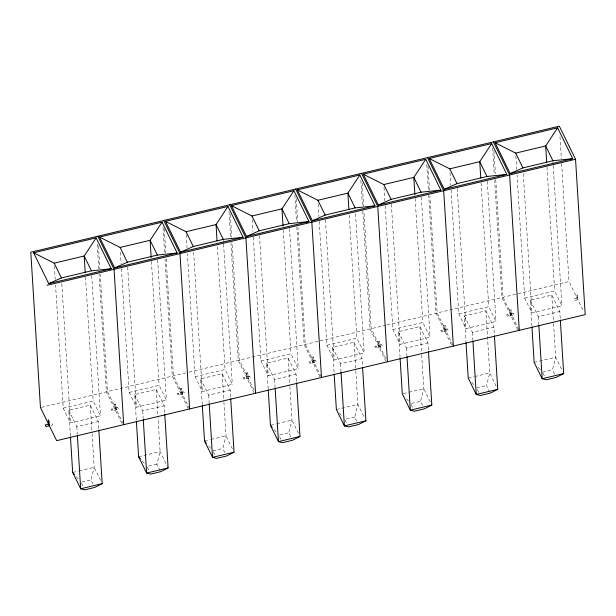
<?xml version="1.0" encoding="UTF-8"?>
<svg xmlns="http://www.w3.org/2000/svg" width="616" height="616" viewBox="0 0 616 616"><rect width="100%" height="100%" fill="white"/><g stroke="black" fill="none" stroke-linecap="round" stroke-linejoin="round"><path stroke-width="0.46" stroke-dasharray="3.08 2.31" d="M93.008 484.107L90.952 479.918L94.171 467.282L92.084 433.826M160.168 470.901L156.88 464.195L160.098 451.567L158.012 418.102M224.863 452.668L222.807 448.479L226.026 435.843L223.939 402.379M290.791 436.944L288.735 432.755L291.953 420.12L289.866 386.663M356.718 421.221L354.662 417.032L357.873 404.404L354.015 342.257L332.509 347.385L334.118 373.204M422.645 405.505L420.589 401.316L423.8 388.681L421.721 355.216M489.797 392.292L486.517 385.593L489.728 372.957L485.87 310.818L464.364 315.946L465.973 341.757M554.492 374.058L552.444 369.87L555.655 357.241L553.576 323.777M41.388 407.353L188.142 372.357M189.074 372.133L385.924 325.194M386.856 324.971L568.999 281.535L583.583 311.311M63.209 408.154L93.201 401.001L100.447 415.8L70.455 422.946L63.209 408.154L55.571 285.239M129.137 392.43L159.128 385.285L166.374 400.077L136.382 407.23L129.137 392.43L121.437 268.561M195.064 376.715L225.056 369.562L232.294 384.353L202.31 391.507L195.064 376.715L187.426 253.8M260.991 360.991L290.983 353.838L298.221 368.637L268.237 375.783L260.991 360.991L253.291 237.121M326.919 345.268L356.91 338.122L364.148 352.914L334.165 360.067L326.919 345.268L319.219 221.398M392.846 329.552L422.83 322.399L430.076 337.191L400.092 344.344L392.846 329.552L385.146 205.675M458.774 313.829L488.757 306.676L496.003 321.475L466.019 328.621L458.774 313.829L451.074 189.959M524.701 298.106L554.685 290.96L561.931 305.752L531.947 312.905L524.701 298.106L517.063 175.198M70.409 436.082L68.807 410.271L90.306 405.143L98.321 421.513L98.799 429.16M136.336 420.366L134.727 394.548L156.233 389.42L164.249 405.79L164.726 413.444M202.264 404.643L200.654 378.832L222.16 373.704L230.176 390.074L230.654 397.72M268.191 388.919L266.582 363.109L288.088 357.981L296.103 374.351L296.581 381.997M400.046 357.48L398.437 331.662L419.943 326.542L427.958 342.912L428.428 350.558M531.901 326.033L530.291 300.223L551.797 295.095L559.813 311.465L560.283 319.111M51.043 425.371L52.722 424.971L51.913 423.315M68.807 410.271L76.823 426.642L98.321 421.513M134.727 394.548L142.75 410.918L164.249 405.79M200.654 378.832L208.678 395.195L230.176 390.074M266.582 363.109L274.597 379.479L296.103 374.351M332.509 347.385L340.525 363.756L362.031 358.627L362.501 366.281M398.437 331.662L406.452 348.032L427.958 342.912M464.364 315.946L472.38 332.317L493.886 327.188L494.355 334.835M530.291 300.223L538.307 316.593L559.813 311.465M72.665 472.41L78.278 471.078M79.21 470.855L94.171 467.282L100.916 481.073M138.592 456.695L160.098 451.567L167.267 466.212M204.52 440.971L210.133 439.632M211.065 439.408L226.026 435.843L232.347 448.764M270.447 425.248L276.06 423.916M276.992 423.692L291.953 420.12L298.698 433.91M336.375 409.532L357.873 404.404L364.202 417.325M403.234 393.585L407.915 392.469M408.847 392.246L423.8 388.681L430.553 402.464M468.229 378.085L473.835 376.753M474.774 376.53L489.728 372.957L496.481 386.748M534.157 362.37L555.655 357.241L561.985 370.162M81.951 482.066L90.952 479.918M156.88 464.195L146.978 466.558L149.442 471.587M212.905 450.835L222.807 448.479M279.733 434.904L288.735 432.755M354.662 417.032L344.76 419.396L347.224 424.424M411.588 403.457L420.589 401.316M476.615 387.957L486.517 385.593M542.542 372.233L552.444 369.87M538.353 367.298L540.748 370.116M471.825 382.313L474.22 385.131M406.498 398.745L408.893 401.563M339.37 413.051L342.365 416.578M274.043 429.475L276.438 432.293M208.716 445.907L211.111 448.725M142.188 460.922L144.583 463.74M76.261 476.638L79.256 480.164M542.95 373.073L544.598 376.422M518.865 329.514L503.072 297.259L495.741 179.302M517.74 329.783L501.948 297.528L494.671 180.534M507.823 314.599L508.631 316.254M485.87 310.818L493.886 327.188M477.438 389.628L479.079 392.977M452.945 345.23L437.144 312.982L429.876 195.98M451.413 344.675L436.02 313.251L428.69 195.295M441.895 330.322L442.704 331.97M411.103 404.512L412.743 407.861M385.801 358.474L371.217 328.698L363.887 210.749M385.885 361.222L370.093 328.967L362.762 211.011M375.968 346.038L376.776 347.694M354.015 342.257L362.031 358.627M321.09 376.676L305.29 344.421L298.021 227.427M319.966 376.946L304.165 344.69L296.835 226.734M310.041 361.761L310.849 363.417M279.656 436.79L280.888 439.308M253.946 389.913L239.362 360.144L232.032 242.188M254.038 392.661L238.238 360.414L230.908 242.458M244.113 377.485L244.922 379.133M213.321 451.674L214.961 455.024M189.636 408.947L173.435 375.86L166.104 257.911M188.111 408.385L172.311 376.13L165.042 259.136M178.186 393.2L178.994 394.856M123.308 423.839L107.515 391.584L100.239 274.59M121.776 423.277L106.383 391.853L99.053 273.897M112.258 408.924L113.067 410.579M81.466 483.113L83.106 486.471M559.998 136.729L561.368 158.789M561.669 163.587L568.999 281.535M552.976 161.715L553.153 164.595M553.214 165.558L561.931 305.752M546.985 167.082L554.685 290.96M551.797 295.095L553.514 322.822M538.307 316.593L538.784 324.239M523.292 173.666L531.947 312.905M515.862 155.987L516.701 169.431M511.981 315.454L511.719 311.203L510.91 309.548L511.172 313.798M510.857 315.723L510.595 311.473L509.786 309.817L510.048 314.068M493.947 150.535L495.38 173.55M492.646 147.925L494.317 174.775M487.287 181.273L496.003 321.475M481.058 182.806L488.757 306.676M472.38 332.317L472.857 339.963M457.303 188.427L466.019 328.621M449.996 172.673L450.773 185.154M446.053 331.177L445.792 326.919L444.983 325.271L445.245 329.522M444.929 331.439L444.667 327.188L443.859 325.533L444.121 329.791M428.02 166.258L429.514 190.229M426.78 164.603L428.39 190.498M421.359 196.997L430.076 337.191M415.13 198.529L422.83 322.399M419.943 326.542L421.667 354.262M406.452 348.032L406.93 355.686M391.376 204.15L400.092 344.344M384.014 187.433L384.846 200.878M380.126 346.893L379.864 342.642L379.056 340.987L379.317 345.237M379.002 347.162L378.74 342.912L377.931 341.256L378.193 345.507M362.154 182.937L363.586 205.952M360.853 180.326L362.4 205.259M355.494 213.675L364.148 352.914M349.264 215.207L356.91 338.122M340.525 363.756L341.064 372.364M325.448 219.866L334.165 360.067M318.141 204.112L318.919 216.593M314.199 362.616L313.937 358.366L313.128 356.71L313.39 360.961M313.074 362.886L312.812 358.635L312.004 356.98L312.266 361.23M296.227 198.652L297.659 221.675M294.864 195.087L296.535 221.937M289.505 228.436L298.221 368.637M283.275 229.968L290.983 353.838M288.088 357.981L289.813 385.708M274.597 379.479L275.075 387.125M259.521 235.589L268.237 375.783M252.214 219.835L252.93 231.354M248.279 378.34L248.009 374.081L247.201 372.434L247.463 376.684M247.147 378.601L246.885 374.351L246.077 372.695L246.338 376.954M230.299 214.376L231.731 237.391M228.998 211.765L230.546 236.698M223.339 240.317L223.523 243.197M223.577 244.159L232.294 384.353M217.41 246.646L225.056 369.562M222.16 373.704L223.885 401.424M208.678 395.195L209.147 402.849M193.655 252.267L202.31 391.507M186.232 234.596L187.064 248.04M182.351 394.055L182.082 389.805L181.273 388.149L181.535 392.407M181.227 394.325L180.958 390.074L180.149 388.419L180.411 392.669M164.318 229.137L165.804 253.114M163.071 227.489L164.68 253.384M157.65 259.883L166.374 400.077M151.421 261.407L159.128 385.285M156.233 389.42L157.958 417.148M142.75 410.918L143.22 418.564M127.666 267.028L136.382 407.23M120.42 252.237L121.136 263.756M116.424 409.779L116.154 405.528L115.346 403.873L115.608 408.123M115.3 410.048L115.03 405.798L114.222 404.142L114.484 408.393M98.444 245.823L99.877 268.838M97.205 244.167L98.752 269.1M91.722 275.598L100.447 415.8M85.493 277.131L93.201 401.001M90.306 405.143L92.03 432.871M76.823 426.642L77.293 434.288M61.8 283.714L70.455 422.946M54.377 266.035L55.209 279.479M117.841 407.592L111.134 409.193L111.943 410.849L118.649 409.247L117.841 407.592M183.768 391.876L177.061 393.47L177.87 395.125L184.577 393.524L183.768 391.876M249.696 376.153L242.989 377.754L243.797 379.402L250.504 377.808L249.696 376.153M315.623 360.429L308.916 362.031L309.725 363.686L316.431 362.085L315.623 360.429M381.55 344.714L374.844 346.308L375.652 347.963L382.359 346.361L381.55 344.714M447.478 328.99L440.771 330.584L441.58 332.24L448.286 330.646L447.478 328.99M513.398 313.267L506.698 314.868L507.507 316.524L514.214 314.922L513.398 313.267M577.1 298.075L573.75 298.875L574.559 300.531L577.908 299.73L577.646 295.48L576.838 293.824L577.1 298.075"/><path stroke-width="0.92" d="M96.127 237.892L33.618 252.799L48.726 283.637L111.234 268.73L96.127 237.892L84.184 256.002L85.201 272.334M162.054 222.168L99.546 237.075L114.653 267.914L177.154 253.007L162.054 222.168L150.112 240.286L151.182 257.573M227.982 206.452L165.473 221.352L180.573 252.19L243.081 237.291L227.982 206.452L216.039 224.563L217.055 240.887M293.909 190.729L231.4 205.636L246.5 236.475L309.009 221.567L293.909 190.729L281.966 208.839L283.037 226.126M359.836 175.006L297.328 189.913L312.428 220.751L374.936 205.844L359.836 175.006L347.894 193.124L348.902 209.448M425.764 159.29L363.255 174.189L378.355 205.028L440.863 190.128L425.764 159.29L413.821 177.4L414.891 194.687M491.691 143.566L429.183 158.474L444.282 189.312L506.791 174.405L491.691 143.566L479.748 161.677L480.757 178.001M557.619 127.843L495.11 142.75L510.21 173.589L572.718 158.682L557.619 127.843L545.676 145.961L546.685 162.285M98.853 430.114L102.187 483.652L94.648 487.456L84.746 489.82L80.681 488.781L72.665 472.41L70.47 437.037M164.78 414.399L168.114 467.937L160.576 471.733L150.674 474.097L146.608 473.065L138.592 456.695L136.398 421.321M230.707 398.675L234.041 452.213L226.503 456.017L216.601 458.373L212.535 457.342L204.52 440.971L202.325 405.598M296.635 382.952L299.969 436.49L292.431 440.294L282.528 442.658L278.463 441.618L270.447 425.248L268.253 389.874M362.562 367.236L365.896 420.774L358.358 424.57L348.456 426.934L344.39 425.902L336.375 409.532L334.172 374.158M428.49 351.513L431.816 405.051L424.285 408.855L414.383 411.211L410.318 410.179L402.302 393.809L400.1 358.435M494.417 335.789L497.743 389.327L490.213 393.131L480.311 395.495L476.245 394.456L468.229 378.085L466.027 342.712M560.344 320.074L563.671 373.612L556.14 377.408L546.238 379.772L542.172 378.732L534.157 362.37L531.955 326.996M48.726 283.637L61.438 277.947L91.43 270.801L111.234 268.73M114.653 267.914L127.366 262.231L157.357 255.078L177.154 253.007M180.573 252.19L193.293 246.508L223.285 239.355L243.081 237.291M246.5 236.475L259.221 230.784L289.212 223.639L309.009 221.567M312.428 220.751L325.148 215.069L355.132 207.915L374.936 205.844M378.355 205.028L391.075 199.345L421.059 192.192L440.863 190.128M444.282 189.312L457.003 183.622L486.987 176.476L506.791 174.405M510.21 173.589L522.93 167.906L552.914 160.753L572.718 158.682M33.618 252.799L54.2 263.155L84.184 256.002L91.43 270.801M99.546 237.075L120.12 247.432L150.112 240.286L157.357 255.078M165.473 221.352L186.047 231.716L216.039 224.563L223.285 239.355M231.4 205.636L251.975 215.993L281.966 208.839L289.212 223.639M297.328 189.913L317.902 200.269L347.894 193.124L355.132 207.915M363.255 174.189L383.83 184.554L413.821 177.4L421.059 192.192M429.183 158.474L449.757 168.83L479.748 161.677L486.987 176.476M495.11 142.75L515.684 153.107L545.676 145.961L552.914 160.753M47.001 285.3L575.544 159.259L585.2 314.622L56.657 440.656L40.456 407.576L30.8 252.221L559.343 126.18L575.544 159.259M102.187 483.652L80.681 488.781L77.354 435.243M168.114 467.937L146.608 473.065L143.282 419.527M234.041 452.213L212.535 457.342L209.209 403.803M299.969 436.49L278.463 441.618L275.136 388.08M365.896 420.774L344.39 425.902L341.064 372.364M431.816 405.051L410.318 410.179L406.991 356.641M497.743 389.327L476.245 394.456L472.919 340.918M563.671 373.612L542.172 378.732L538.846 325.202M270.447 425.248L272.249 427.365M205.12 441.672L206.321 443.089M138.592 456.695L140.394 458.805M72.665 472.41L74.467 474.528M515.684 153.107L522.93 167.906M493.416 141.903L509.617 174.983L519.273 330.338M449.757 168.83L457.003 183.622M427.489 157.627L443.689 190.706L453.345 346.061M383.83 184.554L391.075 199.345M361.561 173.342L377.762 206.422L387.418 361.785M317.902 200.269L325.148 215.069M295.634 189.066L311.835 222.145L321.49 377.5M251.975 215.993L259.221 230.784M229.706 204.789L245.907 237.868L255.563 393.224M186.047 231.716L193.293 246.508M163.779 220.505L179.98 253.584L189.636 408.947M120.12 247.432L127.366 262.231M97.852 236.228L114.052 269.308L123.708 424.663M54.2 263.155L61.438 277.947M48.556 424.116L45.207 424.917L46.015 426.565L49.372 425.772L49.103 421.513L48.294 419.858L48.556 424.116"/></g></svg>
